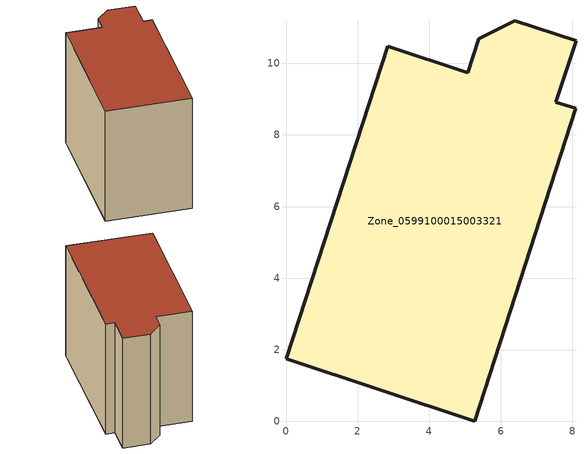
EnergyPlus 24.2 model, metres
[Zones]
Zone_0599100015003321
 floor ground (C_G): 5.27,0 0,1.74 2.85,10.47 5.07,9.74 5.38,10.68 6.39,11.19 8.1,10.63 7.54,8.92 8.1,8.74 z0.84
 wall outside (C_F): 7.54,8.92 8.1,10.63 6.39,11.19 5.38,10.68 5.07,9.74 2.85,10.47 0,1.74 5.27,0 8.1,8.74 7.54,8.92 z0.84:8.89
 roof outside (C_R): 5.27,0 8.1,8.74 7.54,8.92 8.1,10.63 6.39,11.19 5.38,10.68 5.07,9.74 2.85,10.47 0,1.74 z8.89
[BUILDING]
Pand.0599100015003321: North Axis=0; Terrain=City; Loads Convergence Tolerance Value=0.04; Temperature Convergence Tolerance Value=0.4; Solar Distribution=FullExterior; Maximum Number of Warmup Days=25; Minimum Number of Warmup Days=1
[Site:Location]
Rotterdam.The.Hague.AP_ZH_NLD Design_Conditions: Latitude=51.96; Longitude=4.45; Time Zone=1; Elevation=-4.5
[SITE:GROUNDTEMPERATURE:BUILDINGSURFACE]
18, 18, 18, 18, 18, 18, 18, 18, 18, 18, 18, 18
[MATERIAL] Thermal Absorptance=0.9; Solar Absorptance=0.7; Visible Absorptance=0.7
Name | Roughness | Thickness | Conductivity | Density | Specific Heat
G.TC.1965-1974 | MediumSmooth | 0.15 | 0.882353 | 540 | 1210
F.TC.1965-1974 | Rough | 0.3 | 0.697674 | 1920 | 840
R.TC.1965-1974 | MediumRough | 0.2 | 0.232558 | 1500 | 1000
[CONSTRUCTION]
C_G: G.TC.1965-1974
C_F: F.TC.1965-1974
C_R: R.TC.1965-1974
[ZONE]
Zone_0599100015003321: Type=1; Multiplier=1; Ceiling Height=Autocalculate; Volume=Autocalculate; Floor Area=autocalculate; Part of Total Floor Area=Yes
[ZONEINFILTRATION:DESIGNFLOWRATE]
Infil_Zone_0599100015003321: Zone or ZoneList or Space or SpaceList=Zone_0599100015003321; Schedule=AlwaysOn; Design Flow Rate Calculation Method=Flow/Area; Flow Rate per Floor Area=0.003; Constant Term Coefficient=1; Temperature Term Coefficient=0; Velocity Term Coefficient=0; Velocity Squared Term Coefficient=0
[HVACTEMPLATE:ZONE:IDEALLOADSAIRSYSTEM]
Zone_0599100015003321: Maximum Heating Supply Air Temperature=50; Minimum Cooling Supply Air Temperature=13; Maximum Heating Supply Air Humidity Ratio=0.0156; Minimum Cooling Supply Air Humidity Ratio=0.0077; Heating Limit=NoLimit; Cooling Limit=NoLimit; Dehumidification Control Type=ConstantSensibleHeatRatio; Cooling Sensible Heat Ratio=0.7; Dehumidification Setpoint=60; Humidification Control Type=None; Humidification Setpoint=30; Outdoor Air Method=None; Outdoor Air Flow Rate per Person=0.00944; Outdoor Air Flow Rate per Zone Floor Area=0; Outdoor Air Flow Rate per Zone=0; Demand Controlled Ventilation Type=None; Outdoor Air Economizer Type=NoEconomizer; Heat Recovery Type=None; Sensible Heat Recovery Effectiveness=0.7; Latent Heat Recovery Effectiveness=0.65
[ZONECONTROL:THERMOSTAT]
ThermostatControl_Zone_0599100015003321: Zone or ZoneList=Zone_0599100015003321; Control Type Schedule=DualSetpointControlType; Control 1=Thermostat_Zone_0599100015003321; Temperature Difference Between Cutout And Setpoint=0
[THERMOSTATSETPOINT:DUALSETPOINT]
Thermostat_Zone_0599100015003321: Heating Setpoint Temperature Schedule=HeatingSetpoint_Zone_0599100015003321; Cooling Setpoint Temperature Schedule=CoolingSetpoint_Zone_0599100015003321
[SCHEDULE:COMPACT]
HeatingSetpoint_Zone_0599100015003321: Through: 12/31, For: AllDays, Until: 24:00, 21
CoolingSetpoint_Zone_0599100015003321: Through: 12/31, For: AllDays, Until: 24:00, 24
DualSetpointControlType: Through: 12/31, For: AllDays, Until: 24:00, 4
AlwaysOn: Through: 12/31, For: AllDays, Until: 24:00, 1
